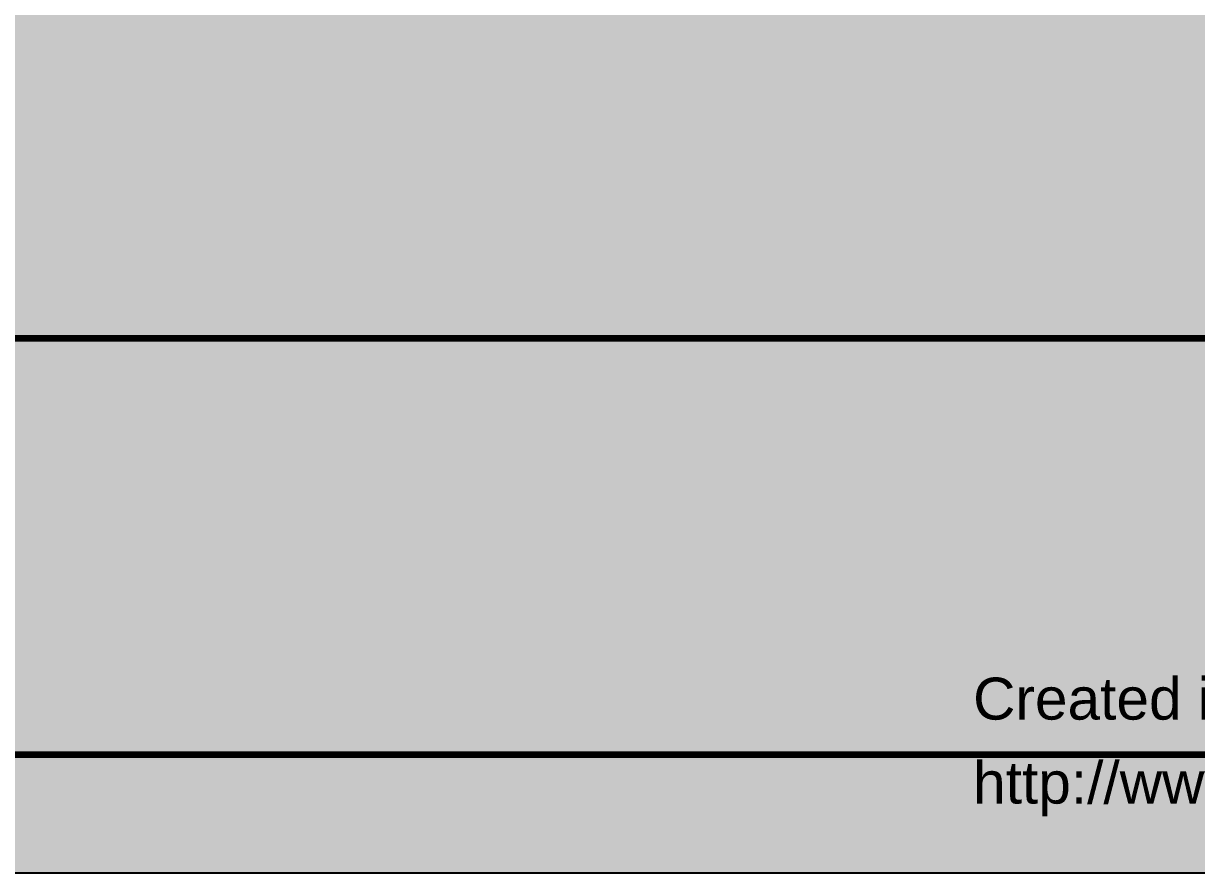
# Model space of a CAD drawing. Header units: millimetres. Extents: x 0 to 209, y 3 to 297.
# Drawn here: x 105.17 to 148.93, y 2.55 to 34.2 of the extents above; entities that cross this region are included whole.
import ezdxf
from ezdxf.xclip import XClip

# ---------------------------------------------------------------- set-up
doc = ezdxf.new("R2010")
doc.units = ezdxf.units.MM
doc.header["$MEASUREMENT"] = 0
doc.layers.get('0').update_dxf_attribs({"linetype": 'CONTINUOUS'})
doc.layers.add('28BD420', color=7, linetype='CONTINUOUS')
doc.styles.add('28BD4C0', font='Arial.ttf')

# ---------------------------------------------------------------- blocks, each defined once
blk = doc.blocks.new('MF286C030')
at = {"color": 0, "linetype": 'Continuous', "lineweight": 100, "true_color": 0x000007}
blk.add_lwpolyline([(19.717, 292.056), (19.717, 6.943), (202.159, 6.943), (202.159, 292.056)], dxfattribs=at)
blk = doc.blocks.new('286C0F0')
at = {"layer": '28BD420', "color": 0, "true_color": 0x000001, "style": '28BD4C0'}
for s, p in [('Created in Free Online PDF to DWG Converter by CADSoftTools', (0, 0)), ('http://www.cadsofttools.com/pdf-to-dwg-online/', (0, -2))]:
    blk.add_text(s, height=1, dxfattribs=at).set_placement(p)

msp = doc.modelspace()

# ---------------------------------------------------------------- hatches: boundary and pattern name
at = {"true_color": 0xffffff}
msp.add_hatch(color=0, dxfattribs=at).paths.add_polyline_path([(-0.131, 297.01), (-0.131, 2.547), (208.442, 2.547), (208.442, 297.01)])
msp.add_hatch(color=0, dxfattribs=at).paths.add_polyline_path([(-0.131, 297.01), (-0.131, 2.547), (208.442, 2.547), (208.442, 297.01)])
at = {"true_color": 0x000007}
h = msp.add_hatch(color=0, dxfattribs=at)
edge = h.paths.add_edge_path()
edge.add_line((102.589, 30.417), (103.015, 30.368))
edge.add_spline(control_points=[(103.015, 30.368), (102.9, 30.056), (102.753, 29.826), (102.556, 29.679), (102.556, 29.679), (102.359, 29.531), (102.13, 29.449), (101.883, 29.449), (101.883, 29.449), (101.621, 29.449), (101.408, 29.531), (101.227, 29.711), (101.227, 29.711), (101.063, 29.892), (100.981, 30.138), (100.981, 30.45), (100.981, 30.45), (100.981, 30.712), (101.03, 30.975), (101.145, 31.237), (101.145, 31.237), (101.244, 31.499), (101.408, 31.696), (101.605, 31.844), (101.605, 31.844), (101.801, 31.975), (102.031, 32.041), (102.294, 32.041), (102.294, 32.041), (102.556, 32.041), (102.769, 31.975), (102.917, 31.828), (102.917, 31.828), (103.081, 31.664), (103.163, 31.467), (103.163, 31.221)], knot_values=[0, 0, 0, 0, 0.027778, 0.027778, 0.027778, 0.027778, 0.055556, 0.055556, 0.055556, 0.055556, 0.083333, 0.083333, 0.083333, 0.083333, 0.111111, 0.111111, 0.111111, 0.111111, 0.138889, 0.138889, 0.138889, 0.138889, 0.166667, 0.166667, 0.166667, 0.166667, 0.194444, 0.194444, 0.194444, 0.194444, 0.222222, 0.222222, 0.222222, 0.222222, 1, 1, 1, 1], degree=3, periodic=0)
edge.add_line((103.163, 31.221), (102.736, 31.188))
edge.add_spline(control_points=[(102.736, 31.188), (102.736, 31.352), (102.687, 31.483), (102.605, 31.565), (102.605, 31.565), (102.507, 31.647), (102.392, 31.696), (102.244, 31.696), (102.244, 31.696), (102.08, 31.696), (101.933, 31.647), (101.801, 31.532), (101.801, 31.532), (101.687, 31.434), (101.588, 31.27), (101.523, 31.04), (101.523, 31.04), (101.441, 30.827), (101.408, 30.614), (101.408, 30.417), (101.408, 30.417), (101.408, 30.204), (101.457, 30.04), (101.555, 29.941), (101.555, 29.941), (101.637, 29.826), (101.752, 29.777), (101.9, 29.777), (101.9, 29.777), (102.031, 29.777), (102.162, 29.826), (102.294, 29.941), (102.294, 29.941), (102.408, 30.04), (102.507, 30.204), (102.589, 30.417)], knot_values=[0, 0, 0, 0, 0.027778, 0.027778, 0.027778, 0.027778, 0.055556, 0.055556, 0.055556, 0.055556, 0.083333, 0.083333, 0.083333, 0.083333, 0.111111, 0.111111, 0.111111, 0.111111, 0.138889, 0.138889, 0.138889, 0.138889, 0.166667, 0.166667, 0.166667, 0.166667, 0.194444, 0.194444, 0.194444, 0.194444, 0.222222, 0.222222, 0.222222, 0.222222, 1, 1, 1, 1], degree=3, periodic=0)
h.paths.add_polyline_path([(105.771, 29.515), (106.296, 31.992), (106.706, 31.992), (106.624, 31.581), (106.624, 31.581), (106.644, 31.604), (106.664, 31.625), (106.684, 31.646), (106.704, 31.666), (106.723, 31.686), (106.742, 31.705), (106.76, 31.723), (106.778, 31.741), (106.797, 31.758), (106.814, 31.774), (106.832, 31.79), (106.85, 31.805), (106.867, 31.82), (106.884, 31.834), (106.901, 31.847), (106.918, 31.86), (106.935, 31.872), (106.952, 31.884), (106.968, 31.895), (106.985, 31.905), (107.001, 31.915), (107.018, 31.925), (107.034, 31.934), (107.051, 31.942), (107.065, 31.95), (107.08, 31.958), (107.095, 31.965), (107.111, 31.972), (107.126, 31.979), (107.142, 31.985), (107.158, 31.991), (107.175, 31.997), (107.191, 32.002), (107.208, 32.007), (107.224, 32.012), (107.241, 32.016), (107.258, 32.02), (107.275, 32.024), (107.292, 32.027), (107.309, 32.03), (107.327, 32.032), (107.344, 32.035), (107.361, 32.037), (107.378, 32.038), (107.394, 32.039), (107.411, 32.04), (107.428, 32.041), (107.444, 32.041), (107.465, 32.041), (107.485, 32.04), (107.504, 32.039), (107.524, 32.038), (107.543, 32.036), (107.561, 32.034), (107.579, 32.032), (107.597, 32.029), (107.615, 32.026), (107.632, 32.023), (107.649, 32.019), (107.666, 32.014), (107.682, 32.009), (107.698, 32.004), (107.713, 31.998), (107.729, 31.992), (107.744, 31.986), (107.758, 31.979), (107.772, 31.971), (107.786, 31.963), (107.8, 31.954), (107.813, 31.945), (107.826, 31.936), (107.838, 31.926), (107.838, 31.926), (107.85, 31.916), (107.862, 31.905), (107.873, 31.894), (107.884, 31.882), (107.895, 31.87), (107.906, 31.858), (107.916, 31.846), (107.926, 31.833), (107.935, 31.82), (107.944, 31.806), (107.953, 31.793), (107.961, 31.778), (107.969, 31.764), (107.977, 31.749), (107.984, 31.734), (107.991, 31.718), (107.998, 31.702), (108.004, 31.686), (108.01, 31.67), (108.016, 31.653), (108.021, 31.635), (108.026, 31.618), (108.031, 31.6), (108.035, 31.581), (108.051, 31.6), (108.068, 31.618), (108.084, 31.636), (108.101, 31.654), (108.117, 31.671), (108.134, 31.688), (108.15, 31.705), (108.167, 31.722), (108.183, 31.738), (108.2, 31.754), (108.217, 31.769), (108.234, 31.784), (108.251, 31.799), (108.268, 31.813), (108.285, 31.827), (108.302, 31.84), (108.32, 31.853), (108.337, 31.865), (108.355, 31.877), (108.372, 31.888), (108.39, 31.898), (108.408, 31.908), (108.427, 31.917), (108.445, 31.926), (108.461, 31.936), (108.478, 31.945), (108.495, 31.954), (108.512, 31.963), (108.529, 31.971), (108.546, 31.979), (108.564, 31.986), (108.582, 31.992), (108.6, 31.998), (108.618, 32.004), (108.636, 32.009), (108.654, 32.014), (108.673, 32.019), (108.691, 32.023), (108.71, 32.026), (108.729, 32.029), (108.749, 32.032), (108.768, 32.034), (108.787, 32.036), (108.807, 32.038), (108.827, 32.039), (108.847, 32.04), (108.867, 32.041), (108.888, 32.041), (108.888, 32.041), (108.912, 32.041), (108.936, 32.04), (108.96, 32.038), (108.983, 32.037), (109.006, 32.034), (109.029, 32.032), (109.051, 32.028), (109.073, 32.024), (109.094, 32.02), (109.114, 32.015), (109.135, 32.01), (109.154, 32.004), (109.174, 31.997), (109.192, 31.991), (109.21, 31.983), (109.228, 31.975), (109.245, 31.967), (109.262, 31.958), (109.277, 31.948), (109.293, 31.938), (109.307, 31.928), (109.321, 31.917), (109.335, 31.905), (109.347, 31.893), (109.347, 31.893), (109.359, 31.881), (109.371, 31.868), (109.382, 31.855), (109.392, 31.841), (109.402, 31.827), (109.412, 31.813), (109.421, 31.798), (109.429, 31.783), (109.437, 31.768), (109.445, 31.752), (109.451, 31.736), (109.458, 31.719), (109.464, 31.702), (109.469, 31.684), (109.474, 31.666), (109.478, 31.648), (109.482, 31.629), (109.486, 31.609), (109.488, 31.59), (109.491, 31.569), (109.492, 31.548), (109.494, 31.527), (109.495, 31.505), (109.495, 31.483), (109.495, 31.483), (109.495, 31.473), (109.494, 31.462), (109.494, 31.451), (109.493, 31.439), (109.493, 31.427), (109.492, 31.415), (109.491, 31.402), (109.489, 31.389), (109.488, 31.375), (109.486, 31.361), (109.484, 31.346), (109.482, 31.331), (109.48, 31.316), (109.478, 31.3), (109.476, 31.283), (109.473, 31.266), (109.47, 31.248), (109.467, 31.229), (109.464, 31.21), (109.461, 31.191), (109.457, 31.17), (109.453, 31.15), (109.45, 31.128), (109.446, 31.106), (109.446, 31.106), (109.118, 29.515), (108.691, 29.515), (109.035, 31.155), (109.035, 31.155), (109.04, 31.171), (109.043, 31.187), (109.047, 31.203), (109.051, 31.218), (109.054, 31.233), (109.057, 31.247), (109.06, 31.261), (109.063, 31.275), (109.065, 31.288), (109.068, 31.301), (109.07, 31.313), (109.072, 31.325), (109.074, 31.337), (109.076, 31.348), (109.078, 31.359), (109.079, 31.369), (109.081, 31.379), (109.082, 31.388), (109.083, 31.397), (109.083, 31.405), (109.084, 31.413), (109.084, 31.421), (109.085, 31.427), (109.085, 31.434), (109.085, 31.434), (109.085, 31.444), (109.084, 31.454), (109.083, 31.464), (109.082, 31.474), (109.081, 31.483), (109.079, 31.492), (109.077, 31.501), (109.074, 31.51), (109.072, 31.519), (109.069, 31.528), (109.066, 31.536), (109.062, 31.545), (109.058, 31.553), (109.054, 31.561), (109.05, 31.568), (109.046, 31.576), (109.041, 31.583), (109.036, 31.591), (109.031, 31.598), (109.026, 31.605), (109.02, 31.611), (109.015, 31.618), (109.009, 31.624), (109.003, 31.631), (108.996, 31.637), (108.99, 31.642), (108.983, 31.648), (108.975, 31.653), (108.968, 31.657), (108.96, 31.662), (108.952, 31.666), (108.944, 31.67), (108.935, 31.673), (108.926, 31.676), (108.917, 31.679), (108.908, 31.682), (108.899, 31.684), (108.89, 31.687), (108.88, 31.689), (108.87, 31.69), (108.86, 31.692), (108.85, 31.693), (108.84, 31.694), (108.83, 31.695), (108.82, 31.696), (108.81, 31.696), (108.8, 31.696), (108.789, 31.696), (108.773, 31.696), (108.757, 31.696), (108.74, 31.695), (108.724, 31.694), (108.707, 31.692), (108.691, 31.69), (108.675, 31.688), (108.658, 31.685), (108.642, 31.682), (108.625, 31.678), (108.609, 31.674), (108.593, 31.67), (108.576, 31.665), (108.56, 31.66), (108.543, 31.654), (108.527, 31.648), (108.511, 31.641), (108.494, 31.634), (108.478, 31.627), (108.461, 31.618), (108.445, 31.61), (108.429, 31.601), (108.412, 31.591), (108.396, 31.581), (108.38, 31.571), (108.364, 31.561), (108.348, 31.55), (108.333, 31.539), (108.318, 31.528), (108.303, 31.517), (108.289, 31.506), (108.275, 31.494), (108.261, 31.482), (108.248, 31.47), (108.234, 31.458), (108.221, 31.446), (108.209, 31.434), (108.196, 31.421), (108.184, 31.408), (108.172, 31.396), (108.16, 31.383), (108.149, 31.369), (108.138, 31.356), (108.127, 31.342), (108.116, 31.329), (108.105, 31.315), (108.094, 31.301), (108.084, 31.286), (108.076, 31.27), (108.068, 31.252), (108.059, 31.235), (108.051, 31.216), (108.043, 31.198), (108.035, 31.178), (108.027, 31.158), (108.019, 31.137), (108.011, 31.116), (108.003, 31.094), (107.995, 31.072), (107.988, 31.048), (107.98, 31.024), (107.973, 31), (107.965, 30.975), (107.958, 30.948), (107.95, 30.922), (107.943, 30.894), (107.936, 30.866), (107.93, 30.837), (107.923, 30.807), (107.916, 30.776), (107.91, 30.744), (107.904, 30.712), (107.904, 30.712), (107.641, 29.515), (107.231, 29.515), (107.576, 31.188), (107.576, 31.188), (107.579, 31.202), (107.583, 31.216), (107.586, 31.229), (107.589, 31.242), (107.592, 31.255), (107.595, 31.268), (107.597, 31.28), (107.599, 31.292), (107.6, 31.303), (107.602, 31.314), (107.603, 31.325), (107.604, 31.335), (107.605, 31.346), (107.606, 31.355), (107.607, 31.365), (107.607, 31.374), (107.608, 31.382), (107.608, 31.391), (107.608, 31.399), (107.608, 31.407), (107.608, 31.414), (107.608, 31.421), (107.608, 31.428), (107.608, 31.434), (107.608, 31.434), (107.608, 31.442), (107.608, 31.45), (107.608, 31.458), (107.607, 31.467), (107.606, 31.475), (107.605, 31.483), (107.604, 31.491), (107.602, 31.499), (107.601, 31.507), (107.599, 31.515), (107.596, 31.523), (107.594, 31.53), (107.591, 31.538), (107.588, 31.545), (107.585, 31.553), (107.582, 31.56), (107.578, 31.567), (107.574, 31.575), (107.569, 31.582), (107.565, 31.588), (107.56, 31.595), (107.554, 31.602), (107.549, 31.608), (107.543, 31.614), (107.537, 31.622), (107.53, 31.63), (107.524, 31.637), (107.517, 31.643), (107.51, 31.649), (107.503, 31.655), (107.496, 31.66), (107.488, 31.665), (107.48, 31.669), (107.473, 31.673), (107.465, 31.677), (107.457, 31.68), (107.448, 31.683), (107.44, 31.685), (107.431, 31.688), (107.422, 31.69), (107.413, 31.691), (107.404, 31.693), (107.395, 31.694), (107.386, 31.695), (107.376, 31.695), (107.366, 31.696), (107.356, 31.696), (107.346, 31.696), (107.33, 31.696), (107.313, 31.696), (107.297, 31.695), (107.282, 31.694), (107.266, 31.692), (107.25, 31.69), (107.234, 31.688), (107.219, 31.685), (107.203, 31.682), (107.188, 31.678), (107.173, 31.674), (107.157, 31.67), (107.142, 31.665), (107.126, 31.66), (107.111, 31.654), (107.096, 31.648), (107.08, 31.641), (107.064, 31.634), (107.049, 31.627), (107.033, 31.618), (107.017, 31.61), (107.001, 31.601), (106.985, 31.591), (106.969, 31.581), (106.952, 31.571), (106.936, 31.561), (106.92, 31.55), (106.904, 31.539), (106.889, 31.528), (106.874, 31.517), (106.858, 31.505), (106.843, 31.493), (106.829, 31.481), (106.814, 31.469), (106.8, 31.457), (106.786, 31.444), (106.772, 31.431), (106.759, 31.418), (106.746, 31.404), (106.733, 31.391), (106.72, 31.377), (106.708, 31.362), (106.696, 31.348), (106.684, 31.333), (106.673, 31.318), (106.662, 31.302), (106.651, 31.286), (106.641, 31.27), (106.63, 31.251), (106.62, 31.232), (106.611, 31.212), (106.601, 31.192), (106.591, 31.171), (106.582, 31.15), (106.573, 31.128), (106.564, 31.106), (106.555, 31.083), (106.547, 31.06), (106.538, 31.036), (106.53, 31.011), (106.522, 30.987), (106.514, 30.961), (106.506, 30.935), (106.498, 30.909), (106.491, 30.882), (106.484, 30.855), (106.477, 30.827), (106.47, 30.798), (106.463, 30.769), (106.456, 30.74), (106.45, 30.71), (106.444, 30.679), (106.444, 30.679), (106.198, 29.515), (105.771, 29.515), (106.198, 29.515)])
h = msp.add_hatch(color=0, dxfattribs=at)
h.paths.add_polyline_path([(106.985, 28.563), (107.707, 31.992), (108.1, 31.992), (108.018, 31.647), (108.018, 31.647), (108.037, 31.665), (108.055, 31.683), (108.073, 31.7), (108.091, 31.717), (108.109, 31.733), (108.126, 31.749), (108.143, 31.764), (108.161, 31.779), (108.178, 31.793), (108.194, 31.807), (108.211, 31.821), (108.228, 31.834), (108.244, 31.846), (108.26, 31.858), (108.276, 31.87), (108.292, 31.882), (108.307, 31.893), (108.323, 31.903), (108.338, 31.913), (108.353, 31.923), (108.368, 31.933), (108.383, 31.942), (108.398, 31.95), (108.412, 31.959), (108.427, 31.965), (108.441, 31.971), (108.455, 31.976), (108.47, 31.982), (108.484, 31.987), (108.499, 31.992), (108.513, 31.997), (108.528, 32.002), (108.542, 32.006), (108.557, 32.011), (108.572, 32.015), (108.586, 32.018), (108.601, 32.022), (108.616, 32.025), (108.631, 32.028), (108.647, 32.03), (108.662, 32.033), (108.677, 32.035), (108.693, 32.037), (108.709, 32.038), (108.725, 32.039), (108.741, 32.04), (108.757, 32.041), (108.773, 32.041), (108.804, 32.04), (108.834, 32.039), (108.863, 32.037), (108.892, 32.034), (108.92, 32.03), (108.948, 32.025), (108.976, 32.02), (109.003, 32.013), (109.029, 32.006), (109.055, 31.998), (109.08, 31.989), (109.105, 31.979), (109.13, 31.969), (109.153, 31.957), (109.177, 31.945), (109.2, 31.931), (109.222, 31.917), (109.244, 31.902), (109.265, 31.887), (109.286, 31.87), (109.306, 31.852), (109.326, 31.834), (109.345, 31.815), (109.364, 31.795), (109.364, 31.795), (109.384, 31.772), (109.403, 31.748), (109.421, 31.724), (109.438, 31.699), (109.454, 31.673), (109.469, 31.647), (109.483, 31.62), (109.496, 31.592), (109.508, 31.563), (109.52, 31.534), (109.53, 31.504), (109.54, 31.473), (109.549, 31.441), (109.557, 31.409), (109.564, 31.376), (109.57, 31.342), (109.576, 31.307), (109.58, 31.271), (109.584, 31.235), (109.588, 31.197), (109.59, 31.159), (109.592, 31.12), (109.593, 31.081), (109.593, 31.04), (109.593, 31.009), (109.593, 30.979), (109.592, 30.948), (109.59, 30.917), (109.589, 30.887), (109.587, 30.856), (109.584, 30.826), (109.582, 30.795), (109.579, 30.765), (109.575, 30.735), (109.571, 30.705), (109.567, 30.675), (109.562, 30.646), (109.556, 30.616), (109.551, 30.587), (109.545, 30.558), (109.538, 30.529), (109.531, 30.5), (109.523, 30.472), (109.515, 30.444), (109.507, 30.416), (109.498, 30.389), (109.488, 30.362), (109.478, 30.335), (109.466, 30.308), (109.454, 30.283), (109.441, 30.257), (109.429, 30.232), (109.417, 30.208), (109.404, 30.184), (109.391, 30.16), (109.379, 30.137), (109.366, 30.115), (109.353, 30.093), (109.34, 30.071), (109.327, 30.05), (109.313, 30.029), (109.3, 30.009), (109.286, 29.989), (109.272, 29.969), (109.258, 29.95), (109.243, 29.931), (109.228, 29.913), (109.213, 29.895), (109.198, 29.877), (109.182, 29.86), (109.167, 29.843), (109.15, 29.826), (109.15, 29.826), (109.136, 29.81), (109.121, 29.794), (109.107, 29.779), (109.092, 29.763), (109.077, 29.749), (109.061, 29.734), (109.046, 29.72), (109.031, 29.707), (109.015, 29.693), (108.999, 29.681), (108.984, 29.668), (108.968, 29.656), (108.952, 29.645), (108.936, 29.633), (108.92, 29.623), (108.904, 29.612), (108.887, 29.603), (108.871, 29.593), (108.855, 29.584), (108.839, 29.576), (108.822, 29.568), (108.806, 29.561), (108.789, 29.554), (108.773, 29.547), (108.773, 29.547), (108.757, 29.539), (108.74, 29.532), (108.724, 29.524), (108.707, 29.517), (108.691, 29.511), (108.675, 29.504), (108.658, 29.498), (108.642, 29.493), (108.625, 29.487), (108.609, 29.483), (108.593, 29.478), (108.576, 29.474), (108.56, 29.47), (108.543, 29.466), (108.527, 29.463), (108.511, 29.46), (108.494, 29.457), (108.478, 29.455), (108.461, 29.453), (108.445, 29.452), (108.429, 29.451), (108.412, 29.45), (108.396, 29.449), (108.379, 29.449), (108.379, 29.449), (108.343, 29.45), (108.307, 29.452), (108.272, 29.456), (108.237, 29.461), (108.203, 29.468), (108.17, 29.477), (108.138, 29.487), (108.106, 29.499), (108.075, 29.512), (108.044, 29.527), (108.015, 29.544), (107.986, 29.562), (107.957, 29.582), (107.93, 29.603), (107.903, 29.626), (107.876, 29.651), (107.851, 29.677), (107.826, 29.705), (107.801, 29.735), (107.778, 29.766), (107.755, 29.799), (107.733, 29.834), (107.711, 29.87), (107.69, 29.908), (107.69, 29.908), (107.412, 28.563), (106.985, 28.563), (107.412, 28.563)])
edge = h.paths.add_edge_path()
edge.add_spline(control_points=[(107.822, 30.515), (107.822, 30.335), (107.838, 30.204), (107.871, 30.138), (107.871, 30.138), (107.904, 30.04), (107.969, 29.958), (108.051, 29.892), (108.051, 29.892), (108.15, 29.826), (108.248, 29.793), (108.363, 29.793), (108.363, 29.793), (108.609, 29.793), (108.806, 29.941), (108.953, 30.204), (108.953, 30.204), (109.101, 30.482), (109.183, 30.761), (109.183, 31.04), (109.183, 31.04), (109.183, 31.253), (109.134, 31.417), (109.035, 31.532), (109.035, 31.532), (108.921, 31.647), (108.806, 31.696), (108.658, 31.696), (108.658, 31.696), (108.543, 31.696), (108.445, 31.68), (108.347, 31.614), (108.347, 31.614), (108.265, 31.565), (108.182, 31.483), (108.1, 31.368), (108.1, 31.368), (108.018, 31.253), (107.953, 31.106), (107.904, 30.942), (107.904, 30.942), (107.854, 30.778), (107.822, 30.646), (107.822, 30.515)], knot_values=[0, 0, 0, 0, 0.022727, 0.022727, 0.022727, 0.022727, 0.045455, 0.045455, 0.045455, 0.045455, 0.068182, 0.068182, 0.068182, 0.068182, 0.090909, 0.090909, 0.090909, 0.090909, 0.113636, 0.113636, 0.113636, 0.113636, 0.136364, 0.136364, 0.136364, 0.136364, 0.159091, 0.159091, 0.159091, 0.159091, 0.181818, 0.181818, 0.181818, 0.181818, 0.204545, 0.204545, 0.204545, 0.204545, 0.227273, 0.227273, 0.227273, 0.227273, 1, 1, 1, 1], degree=3, periodic=0)
h = msp.add_hatch(color=0, dxfattribs=at)
edge = h.paths.add_edge_path()
edge.add_line((109.544, 28.547), (109.56, 28.941))
edge.add_spline(control_points=[(109.56, 28.941), (109.659, 28.924), (109.741, 28.908), (109.823, 28.908), (109.823, 28.908), (109.905, 28.908), (109.97, 28.924), (110.036, 28.973), (110.036, 28.973), (110.102, 29.023), (110.167, 29.121), (110.249, 29.252)], knot_values=[0, 0, 0, 0, 0.083333, 0.083333, 0.083333, 0.083333, 0.166667, 0.166667, 0.166667, 0.166667, 1, 1, 1, 1], degree=3, periodic=0)
edge.add_line((110.249, 29.252), (110.397, 29.498))
edge.add_line((110.397, 29.498), (109.97, 31.992))
edge.add_line((109.97, 31.992), (110.397, 31.992))
edge.add_line((110.397, 31.992), (110.577, 30.729))
edge.add_spline(control_points=[(110.577, 30.729), (110.61, 30.482), (110.643, 30.236), (110.676, 29.99)], knot_values=[0, 0, 0, 0, 1, 1, 1, 1], degree=3, periodic=0)
edge.add_line((110.676, 29.99), (111.791, 31.992))
edge.add_line((111.791, 31.992), (112.234, 31.992))
edge.add_line((112.234, 31.992), (110.643, 29.17))
edge.add_spline(control_points=[(110.643, 29.17), (110.495, 28.908), (110.364, 28.727), (110.233, 28.629), (110.233, 28.629), (110.118, 28.547), (109.987, 28.498), (109.823, 28.498), (109.823, 28.498), (109.724, 28.498), (109.642, 28.514), (109.544, 28.547)], knot_values=[0, 0, 0, 0, 0.083333, 0.083333, 0.083333, 0.083333, 0.166667, 0.166667, 0.166667, 0.166667, 1, 1, 1, 1], degree=3, periodic=0)
h.paths.add_polyline_path([(115.138, 31.992), (115.548, 31.992), (115.318, 30.925), (115.384, 30.925), (115.384, 30.925), (115.398, 30.926), (115.412, 30.926), (115.426, 30.927), (115.44, 30.928), (115.453, 30.93), (115.467, 30.932), (115.48, 30.934), (115.493, 30.936), (115.506, 30.939), (115.519, 30.942), (115.531, 30.946), (115.544, 30.95), (115.556, 30.954), (115.568, 30.959), (115.58, 30.964), (115.592, 30.969), (115.603, 30.975), (115.614, 30.981), (115.626, 30.987), (115.637, 30.994), (115.647, 31.001), (115.658, 31.008), (115.669, 31.016), (115.679, 31.024), (115.679, 31.024), (115.687, 31.03), (115.696, 31.038), (115.705, 31.047), (115.715, 31.056), (115.724, 31.067), (115.735, 31.079), (115.745, 31.091), (115.756, 31.105), (115.768, 31.119), (115.779, 31.134), (115.791, 31.15), (115.804, 31.167), (115.817, 31.185), (115.831, 31.204), (115.844, 31.223), (115.859, 31.244), (115.874, 31.265), (115.889, 31.287), (115.905, 31.309), (115.921, 31.333), (115.938, 31.357), (115.955, 31.382), (115.972, 31.408), (115.991, 31.434), (116.007, 31.462), (116.023, 31.49), (116.039, 31.516), (116.055, 31.542), (116.071, 31.567), (116.086, 31.591), (116.101, 31.614), (116.116, 31.637), (116.131, 31.658), (116.146, 31.679), (116.161, 31.7), (116.175, 31.719), (116.189, 31.737), (116.204, 31.755), (116.217, 31.772), (116.231, 31.789), (116.245, 31.804), (116.258, 31.819), (116.271, 31.833), (116.285, 31.847), (116.297, 31.859), (116.31, 31.871), (116.323, 31.883), (116.335, 31.893), (116.335, 31.893), (116.348, 31.901), (116.36, 31.909), (116.374, 31.916), (116.387, 31.923), (116.401, 31.93), (116.415, 31.936), (116.43, 31.942), (116.444, 31.948), (116.46, 31.953), (116.475, 31.958), (116.491, 31.963), (116.507, 31.967), (116.524, 31.971), (116.541, 31.975), (116.558, 31.978), (116.576, 31.981), (116.594, 31.983), (116.612, 31.985), (116.631, 31.987), (116.65, 31.989), (116.669, 31.99), (116.689, 31.991), (116.708, 31.991), (116.729, 31.992), (116.729, 31.992), (116.926, 31.992), (116.86, 31.647), (116.745, 31.647), (116.745, 31.647), (116.733, 31.647), (116.721, 31.647), (116.71, 31.646), (116.699, 31.646), (116.688, 31.645), (116.677, 31.644), (116.667, 31.643), (116.657, 31.642), (116.647, 31.641), (116.638, 31.64), (116.629, 31.638), (116.62, 31.637), (116.612, 31.635), (116.603, 31.634), (116.595, 31.632), (116.587, 31.63), (116.58, 31.628), (116.572, 31.626), (116.565, 31.624), (116.558, 31.622), (116.551, 31.62), (116.545, 31.618), (116.538, 31.616), (116.532, 31.614), (116.532, 31.614), (116.528, 31.61), (116.523, 31.605), (116.518, 31.6), (116.513, 31.594), (116.508, 31.587), (116.502, 31.58), (116.496, 31.573), (116.489, 31.565), (116.483, 31.557), (116.476, 31.548), (116.469, 31.538), (116.462, 31.528), (116.455, 31.518), (116.448, 31.507), (116.44, 31.495), (116.432, 31.483), (116.425, 31.471), (116.417, 31.457), (116.409, 31.444), (116.401, 31.43), (116.392, 31.415), (116.384, 31.4), (116.376, 31.384), (116.368, 31.368), (116.354, 31.346), (116.34, 31.324), (116.326, 31.303), (116.312, 31.282), (116.298, 31.262), (116.285, 31.242), (116.272, 31.223), (116.259, 31.204), (116.247, 31.186), (116.234, 31.168), (116.222, 31.151), (116.21, 31.135), (116.198, 31.118), (116.187, 31.103), (116.176, 31.088), (116.165, 31.073), (116.154, 31.059), (116.144, 31.045), (116.134, 31.032), (116.125, 31.02), (116.115, 31.008), (116.106, 30.996), (116.097, 30.985), (116.089, 30.975), (116.079, 30.964), (116.068, 30.954), (116.058, 30.945), (116.047, 30.935), (116.036, 30.925), (116.024, 30.916), (116.013, 30.907), (116.001, 30.898), (115.989, 30.889), (115.977, 30.881), (115.964, 30.872), (115.952, 30.864), (115.939, 30.856), (115.926, 30.848), (115.912, 30.84), (115.898, 30.832), (115.884, 30.825), (115.87, 30.818), (115.855, 30.811), (115.84, 30.804), (115.825, 30.797), (115.81, 30.79), (115.794, 30.784), (115.777, 30.778), (115.79, 30.773), (115.802, 30.769), (115.814, 30.764), (115.825, 30.759), (115.837, 30.753), (115.848, 30.747), (115.859, 30.741), (115.87, 30.735), (115.881, 30.729), (115.892, 30.722), (115.902, 30.715), (115.913, 30.708), (115.923, 30.701), (115.933, 30.693), (115.943, 30.686), (115.952, 30.678), (115.962, 30.67), (115.971, 30.662), (115.98, 30.654), (115.989, 30.646), (115.998, 30.638), (116.007, 30.63), (116.015, 30.622), (116.023, 30.614), (116.032, 30.603), (116.04, 30.592), (116.048, 30.581), (116.056, 30.57), (116.064, 30.558), (116.072, 30.546), (116.08, 30.534), (116.088, 30.521), (116.096, 30.508), (116.104, 30.494), (116.112, 30.48), (116.12, 30.466), (116.127, 30.452), (116.135, 30.437), (116.142, 30.421), (116.15, 30.406), (116.157, 30.39), (116.164, 30.374), (116.171, 30.357), (116.178, 30.34), (116.185, 30.323), (116.191, 30.305), (116.198, 30.287), (116.204, 30.269), (116.204, 30.269), (116.499, 29.515), (116.056, 29.515), (115.827, 30.122), (115.827, 30.122), (115.816, 30.15), (115.806, 30.178), (115.796, 30.205), (115.786, 30.231), (115.775, 30.256), (115.765, 30.281), (115.755, 30.305), (115.745, 30.328), (115.734, 30.351), (115.724, 30.372), (115.714, 30.393), (115.704, 30.413), (115.693, 30.432), (115.683, 30.45), (115.673, 30.467), (115.663, 30.484), (115.652, 30.499), (115.642, 30.514), (115.632, 30.527), (115.622, 30.54), (115.611, 30.552), (115.601, 30.562), (115.591, 30.572), (115.581, 30.581), (115.581, 30.581), (115.572, 30.589), (115.563, 30.596), (115.554, 30.603), (115.544, 30.61), (115.533, 30.616), (115.522, 30.621), (115.511, 30.627), (115.499, 30.631), (115.487, 30.636), (115.474, 30.64), (115.461, 30.643), (115.447, 30.646), (115.433, 30.649), (115.419, 30.652), (115.404, 30.654), (115.389, 30.656), (115.373, 30.658), (115.357, 30.659), (115.34, 30.66), (115.324, 30.661), (115.306, 30.662), (115.289, 30.663), (115.271, 30.663), (115.252, 30.663), (115.006, 29.515), (114.596, 29.515), (115.138, 31.992), (114.596, 29.515)])
msp.add_hatch(color=0, dxfattribs=at).paths.add_polyline_path([(114.4, 29.515), (114.924, 31.992), (115.351, 31.992), (115.252, 31.581), (115.252, 31.581), (115.273, 31.604), (115.293, 31.625), (115.313, 31.646), (115.333, 31.666), (115.353, 31.686), (115.372, 31.705), (115.391, 31.723), (115.41, 31.741), (115.429, 31.758), (115.448, 31.774), (115.466, 31.79), (115.484, 31.805), (115.502, 31.82), (115.52, 31.834), (115.537, 31.847), (115.554, 31.86), (115.571, 31.872), (115.587, 31.884), (115.603, 31.895), (115.619, 31.905), (115.634, 31.915), (115.65, 31.925), (115.664, 31.934), (115.679, 31.942), (115.695, 31.95), (115.712, 31.958), (115.728, 31.965), (115.745, 31.972), (115.761, 31.979), (115.778, 31.985), (115.794, 31.991), (115.811, 31.997), (115.827, 32.002), (115.844, 32.007), (115.861, 32.012), (115.878, 32.016), (115.895, 32.02), (115.912, 32.024), (115.929, 32.027), (115.946, 32.03), (115.964, 32.032), (115.981, 32.035), (115.999, 32.037), (116.017, 32.038), (116.034, 32.039), (116.053, 32.04), (116.071, 32.041), (116.089, 32.041), (116.107, 32.041), (116.126, 32.04), (116.144, 32.039), (116.161, 32.038), (116.179, 32.036), (116.196, 32.034), (116.214, 32.032), (116.231, 32.029), (116.247, 32.026), (116.264, 32.023), (116.28, 32.019), (116.296, 32.014), (116.312, 32.009), (116.327, 32.004), (116.343, 31.998), (116.358, 31.992), (116.372, 31.986), (116.387, 31.979), (116.401, 31.971), (116.415, 31.963), (116.428, 31.954), (116.441, 31.945), (116.454, 31.936), (116.466, 31.926), (116.466, 31.926), (116.48, 31.916), (116.494, 31.905), (116.507, 31.894), (116.52, 31.882), (116.532, 31.87), (116.544, 31.858), (116.555, 31.846), (116.565, 31.833), (116.576, 31.82), (116.585, 31.806), (116.595, 31.793), (116.604, 31.778), (116.612, 31.764), (116.62, 31.749), (116.628, 31.734), (116.635, 31.718), (116.642, 31.702), (116.649, 31.686), (116.655, 31.67), (116.66, 31.653), (116.666, 31.635), (116.671, 31.618), (116.675, 31.6), (116.68, 31.581), (116.694, 31.6), (116.709, 31.618), (116.724, 31.636), (116.74, 31.654), (116.755, 31.671), (116.771, 31.688), (116.787, 31.705), (116.804, 31.722), (116.82, 31.738), (116.837, 31.754), (116.853, 31.769), (116.87, 31.784), (116.887, 31.799), (116.904, 31.813), (116.921, 31.827), (116.938, 31.84), (116.956, 31.853), (116.973, 31.865), (116.99, 31.877), (117.007, 31.888), (117.023, 31.898), (117.04, 31.908), (117.057, 31.917), (117.073, 31.926), (117.092, 31.936), (117.11, 31.945), (117.129, 31.954), (117.147, 31.963), (117.166, 31.971), (117.184, 31.979), (117.202, 31.986), (117.221, 31.992), (117.239, 31.998), (117.258, 32.004), (117.276, 32.009), (117.295, 32.014), (117.313, 32.019), (117.332, 32.023), (117.35, 32.026), (117.369, 32.029), (117.387, 32.032), (117.405, 32.034), (117.424, 32.036), (117.442, 32.038), (117.461, 32.039), (117.479, 32.04), (117.498, 32.041), (117.516, 32.041), (117.516, 32.041), (117.543, 32.041), (117.568, 32.04), (117.593, 32.038), (117.617, 32.037), (117.641, 32.034), (117.664, 32.032), (117.686, 32.028), (117.708, 32.024), (117.729, 32.02), (117.75, 32.015), (117.77, 32.01), (117.789, 32.004), (117.808, 31.997), (117.826, 31.991), (117.843, 31.983), (117.86, 31.975), (117.876, 31.967), (117.892, 31.958), (117.907, 31.948), (117.922, 31.938), (117.936, 31.928), (117.95, 31.917), (117.963, 31.905), (117.976, 31.893), (117.976, 31.893), (117.99, 31.881), (118.003, 31.868), (118.016, 31.855), (118.028, 31.841), (118.039, 31.827), (118.05, 31.813), (118.06, 31.798), (118.069, 31.783), (118.078, 31.768), (118.086, 31.752), (118.094, 31.736), (118.101, 31.719), (118.107, 31.702), (118.113, 31.684), (118.118, 31.666), (118.123, 31.648), (118.127, 31.629), (118.13, 31.609), (118.133, 31.59), (118.135, 31.569), (118.137, 31.548), (118.139, 31.527), (118.139, 31.505), (118.14, 31.483), (118.14, 31.483), (118.139, 31.473), (118.139, 31.462), (118.139, 31.451), (118.138, 31.439), (118.137, 31.427), (118.136, 31.415), (118.135, 31.402), (118.134, 31.389), (118.133, 31.375), (118.131, 31.361), (118.129, 31.346), (118.127, 31.331), (118.125, 31.316), (118.123, 31.3), (118.12, 31.283), (118.118, 31.266), (118.115, 31.248), (118.112, 31.229), (118.109, 31.21), (118.105, 31.191), (118.102, 31.17), (118.098, 31.15), (118.094, 31.128), (118.09, 31.106), (118.09, 31.106), (117.746, 29.515), (117.319, 29.515), (117.664, 31.155), (117.664, 31.155), (117.668, 31.171), (117.672, 31.187), (117.675, 31.203), (117.679, 31.218), (117.682, 31.233), (117.685, 31.247), (117.688, 31.261), (117.691, 31.275), (117.694, 31.288), (117.696, 31.301), (117.699, 31.313), (117.701, 31.325), (117.703, 31.337), (117.705, 31.348), (117.706, 31.359), (117.708, 31.369), (117.709, 31.379), (117.71, 31.388), (117.711, 31.397), (117.712, 31.405), (117.712, 31.413), (117.713, 31.421), (117.713, 31.427), (117.713, 31.434), (117.713, 31.434), (117.713, 31.444), (117.712, 31.454), (117.712, 31.464), (117.71, 31.474), (117.709, 31.483), (117.707, 31.492), (117.705, 31.501), (117.703, 31.51), (117.7, 31.519), (117.697, 31.528), (117.694, 31.536), (117.69, 31.545), (117.687, 31.553), (117.683, 31.561), (117.679, 31.568), (117.674, 31.576), (117.67, 31.583), (117.665, 31.591), (117.66, 31.598), (117.654, 31.605), (117.649, 31.611), (117.643, 31.618), (117.637, 31.624), (117.631, 31.631), (117.625, 31.637), (117.618, 31.642), (117.612, 31.648), (117.605, 31.653), (117.598, 31.657), (117.591, 31.662), (117.583, 31.666), (117.576, 31.67), (117.568, 31.673), (117.56, 31.676), (117.551, 31.679), (117.543, 31.682), (117.534, 31.684), (117.525, 31.687), (117.516, 31.689), (117.506, 31.69), (117.496, 31.692), (117.486, 31.693), (117.475, 31.694), (117.464, 31.695), (117.453, 31.696), (117.442, 31.696), (117.43, 31.696), (117.418, 31.696), (117.401, 31.696), (117.385, 31.696), (117.369, 31.695), (117.352, 31.694), (117.336, 31.692), (117.319, 31.69), (117.303, 31.688), (117.287, 31.685), (117.27, 31.682), (117.254, 31.678), (117.237, 31.674), (117.221, 31.67), (117.205, 31.665), (117.188, 31.66), (117.172, 31.654), (117.155, 31.648), (117.139, 31.641), (117.123, 31.634), (117.106, 31.627), (117.09, 31.618), (117.073, 31.61), (117.057, 31.601), (117.041, 31.591), (117.024, 31.581), (117.008, 31.571), (116.992, 31.561), (116.976, 31.55), (116.961, 31.539), (116.946, 31.528), (116.932, 31.517), (116.918, 31.506), (116.904, 31.494), (116.89, 31.482), (116.877, 31.47), (116.864, 31.458), (116.852, 31.446), (116.84, 31.434), (116.828, 31.421), (116.816, 31.408), (116.805, 31.396), (116.795, 31.383), (116.784, 31.369), (116.774, 31.356), (116.764, 31.342), (116.755, 31.329), (116.746, 31.315), (116.737, 31.301), (116.729, 31.286), (116.719, 31.27), (116.709, 31.252), (116.7, 31.235), (116.69, 31.216), (116.681, 31.198), (116.673, 31.178), (116.664, 31.158), (116.656, 31.137), (116.648, 31.116), (116.64, 31.094), (116.632, 31.072), (116.624, 31.048), (116.617, 31.024), (116.609, 31), (116.601, 30.975), (116.594, 30.948), (116.586, 30.922), (116.579, 30.894), (116.571, 30.866), (116.564, 30.837), (116.556, 30.807), (116.548, 30.776), (116.54, 30.744), (116.532, 30.712), (116.532, 30.712), (116.286, 29.515), (115.859, 29.515), (116.204, 31.188), (116.204, 31.188), (116.208, 31.202), (116.212, 31.216), (116.215, 31.229), (116.219, 31.242), (116.222, 31.255), (116.225, 31.268), (116.228, 31.28), (116.231, 31.292), (116.234, 31.303), (116.236, 31.314), (116.239, 31.325), (116.241, 31.335), (116.243, 31.346), (116.245, 31.355), (116.246, 31.365), (116.248, 31.374), (116.249, 31.382), (116.25, 31.391), (116.251, 31.399), (116.252, 31.407), (116.252, 31.414), (116.253, 31.421), (116.253, 31.428), (116.253, 31.434), (116.253, 31.434), (116.253, 31.442), (116.252, 31.45), (116.252, 31.458), (116.25, 31.467), (116.249, 31.475), (116.247, 31.483), (116.245, 31.491), (116.243, 31.499), (116.24, 31.507), (116.237, 31.515), (116.234, 31.523), (116.231, 31.53), (116.227, 31.538), (116.223, 31.545), (116.219, 31.553), (116.214, 31.56), (116.21, 31.567), (116.205, 31.575), (116.2, 31.582), (116.194, 31.588), (116.189, 31.595), (116.183, 31.602), (116.177, 31.608), (116.171, 31.614), (116.165, 31.622), (116.158, 31.63), (116.152, 31.637), (116.145, 31.643), (116.138, 31.649), (116.131, 31.655), (116.124, 31.66), (116.116, 31.665), (116.109, 31.669), (116.101, 31.673), (116.093, 31.677), (116.085, 31.68), (116.077, 31.683), (116.068, 31.685), (116.06, 31.688), (116.051, 31.69), (116.042, 31.691), (116.033, 31.693), (116.023, 31.694), (116.014, 31.695), (116.004, 31.695), (115.994, 31.696), (115.984, 31.696), (115.974, 31.696), (115.96, 31.696), (115.945, 31.696), (115.93, 31.695), (115.916, 31.694), (115.901, 31.692), (115.885, 31.69), (115.87, 31.688), (115.855, 31.685), (115.839, 31.682), (115.823, 31.678), (115.808, 31.674), (115.792, 31.67), (115.776, 31.665), (115.76, 31.66), (115.744, 31.654), (115.728, 31.648), (115.711, 31.641), (115.695, 31.634), (115.679, 31.627), (115.663, 31.618), (115.646, 31.61), (115.63, 31.601), (115.613, 31.591), (115.597, 31.581), (115.581, 31.571), (115.565, 31.561), (115.549, 31.55), (115.533, 31.539), (115.517, 31.528), (115.502, 31.517), (115.487, 31.505), (115.472, 31.493), (115.457, 31.481), (115.443, 31.469), (115.428, 31.457), (115.414, 31.444), (115.401, 31.431), (115.387, 31.418), (115.374, 31.404), (115.361, 31.391), (115.349, 31.377), (115.336, 31.362), (115.324, 31.348), (115.313, 31.333), (115.301, 31.318), (115.29, 31.302), (115.279, 31.286), (115.269, 31.27), (115.259, 31.251), (115.249, 31.232), (115.239, 31.212), (115.229, 31.192), (115.22, 31.171), (115.21, 31.15), (115.201, 31.128), (115.192, 31.106), (115.184, 31.083), (115.175, 31.06), (115.166, 31.036), (115.158, 31.011), (115.15, 30.987), (115.142, 30.961), (115.134, 30.935), (115.127, 30.909), (115.119, 30.882), (115.112, 30.855), (115.105, 30.827), (115.098, 30.798), (115.091, 30.769), (115.085, 30.74), (115.078, 30.71), (115.072, 30.679), (115.072, 30.679), (114.826, 29.515), (114.4, 29.515), (114.826, 29.515)])
h = msp.add_hatch(color=0, dxfattribs=at)
edge = h.paths.add_edge_path()
edge.add_line((118.123, 28.547), (118.156, 28.941))
edge.add_spline(control_points=[(118.156, 28.941), (118.238, 28.924), (118.32, 28.908), (118.402, 28.908), (118.402, 28.908), (118.5, 28.908), (118.566, 28.924), (118.615, 28.973), (118.615, 28.973), (118.681, 29.023), (118.763, 29.121), (118.845, 29.252)], knot_values=[0, 0, 0, 0, 0.083333, 0.083333, 0.083333, 0.083333, 0.166667, 0.166667, 0.166667, 0.166667, 1, 1, 1, 1], degree=3, periodic=0)
edge.add_line((118.845, 29.252), (118.976, 29.498))
edge.add_line((118.976, 29.498), (118.566, 31.992))
edge.add_line((118.566, 31.992), (118.976, 31.992))
edge.add_line((118.976, 31.992), (119.173, 30.729))
edge.add_spline(control_points=[(119.173, 30.729), (119.206, 30.482), (119.239, 30.236), (119.255, 29.99)], knot_values=[0, 0, 0, 0, 1, 1, 1, 1], degree=3, periodic=0)
edge.add_line((119.255, 29.99), (120.37, 31.992))
edge.add_line((120.37, 31.992), (120.813, 31.992))
edge.add_line((120.813, 31.992), (119.239, 29.17))
edge.add_spline(control_points=[(119.239, 29.17), (119.075, 28.908), (118.943, 28.727), (118.829, 28.629), (118.829, 28.629), (118.714, 28.547), (118.566, 28.498), (118.418, 28.498), (118.418, 28.498), (118.32, 28.498), (118.222, 28.514), (118.123, 28.547)], knot_values=[0, 0, 0, 0, 0.083333, 0.083333, 0.083333, 0.083333, 0.166667, 0.166667, 0.166667, 0.166667, 1, 1, 1, 1], degree=3, periodic=0)
h.paths.add_polyline_path([(122.979, 28.563), (123.7, 31.992), (124.094, 31.992), (124.012, 31.647), (124.012, 31.647), (124.03, 31.665), (124.049, 31.683), (124.067, 31.7), (124.085, 31.717), (124.102, 31.733), (124.12, 31.749), (124.137, 31.764), (124.154, 31.779), (124.171, 31.793), (124.188, 31.807), (124.205, 31.821), (124.221, 31.834), (124.238, 31.846), (124.254, 31.858), (124.27, 31.87), (124.285, 31.882), (124.301, 31.893), (124.317, 31.903), (124.332, 31.913), (124.347, 31.923), (124.362, 31.933), (124.377, 31.942), (124.391, 31.95), (124.406, 31.959), (124.42, 31.965), (124.434, 31.971), (124.449, 31.976), (124.463, 31.982), (124.478, 31.987), (124.492, 31.992), (124.507, 31.997), (124.521, 32.002), (124.536, 32.006), (124.55, 32.011), (124.565, 32.015), (124.58, 32.018), (124.595, 32.022), (124.61, 32.025), (124.625, 32.028), (124.64, 32.03), (124.656, 32.033), (124.671, 32.035), (124.687, 32.037), (124.702, 32.038), (124.718, 32.039), (124.734, 32.04), (124.75, 32.041), (124.767, 32.041), (124.797, 32.04), (124.827, 32.039), (124.857, 32.037), (124.886, 32.034), (124.914, 32.03), (124.942, 32.025), (124.969, 32.02), (124.996, 32.013), (125.023, 32.006), (125.049, 31.998), (125.074, 31.989), (125.099, 31.979), (125.123, 31.969), (125.147, 31.957), (125.17, 31.945), (125.193, 31.931), (125.215, 31.917), (125.237, 31.902), (125.259, 31.887), (125.279, 31.87), (125.3, 31.852), (125.319, 31.834), (125.338, 31.815), (125.357, 31.795), (125.357, 31.795), (125.377, 31.772), (125.396, 31.748), (125.414, 31.724), (125.431, 31.699), (125.447, 31.673), (125.462, 31.647), (125.476, 31.62), (125.49, 31.592), (125.502, 31.563), (125.513, 31.534), (125.524, 31.504), (125.534, 31.473), (125.542, 31.441), (125.55, 31.409), (125.557, 31.376), (125.564, 31.342), (125.569, 31.307), (125.574, 31.271), (125.578, 31.235), (125.581, 31.197), (125.584, 31.159), (125.585, 31.12), (125.586, 31.081), (125.587, 31.04), (125.587, 31.009), (125.586, 30.979), (125.585, 30.948), (125.584, 30.917), (125.582, 30.887), (125.58, 30.856), (125.578, 30.826), (125.575, 30.795), (125.571, 30.765), (125.567, 30.735), (125.563, 30.705), (125.558, 30.675), (125.553, 30.646), (125.547, 30.616), (125.54, 30.587), (125.533, 30.558), (125.526, 30.529), (125.518, 30.5), (125.509, 30.472), (125.5, 30.444), (125.49, 30.416), (125.479, 30.389), (125.468, 30.362), (125.456, 30.335), (125.445, 30.308), (125.435, 30.283), (125.424, 30.257), (125.413, 30.232), (125.402, 30.208), (125.391, 30.184), (125.379, 30.16), (125.368, 30.137), (125.356, 30.115), (125.343, 30.093), (125.331, 30.071), (125.318, 30.05), (125.305, 30.029), (125.292, 30.009), (125.279, 29.989), (125.265, 29.969), (125.251, 29.95), (125.236, 29.931), (125.222, 29.913), (125.207, 29.895), (125.192, 29.877), (125.176, 29.86), (125.16, 29.843), (125.144, 29.826), (125.144, 29.826), (125.129, 29.81), (125.115, 29.794), (125.1, 29.779), (125.085, 29.763), (125.07, 29.749), (125.055, 29.734), (125.04, 29.72), (125.024, 29.707), (125.009, 29.693), (124.993, 29.681), (124.977, 29.668), (124.961, 29.656), (124.946, 29.645), (124.93, 29.633), (124.913, 29.623), (124.897, 29.612), (124.881, 29.603), (124.865, 29.593), (124.849, 29.584), (124.832, 29.576), (124.816, 29.568), (124.799, 29.561), (124.783, 29.554), (124.767, 29.547), (124.767, 29.547), (124.75, 29.539), (124.734, 29.532), (124.717, 29.524), (124.701, 29.517), (124.685, 29.511), (124.668, 29.504), (124.652, 29.498), (124.635, 29.493), (124.619, 29.487), (124.603, 29.483), (124.586, 29.478), (124.57, 29.474), (124.553, 29.47), (124.537, 29.466), (124.521, 29.463), (124.504, 29.46), (124.488, 29.457), (124.471, 29.455), (124.455, 29.453), (124.439, 29.452), (124.422, 29.451), (124.406, 29.45), (124.389, 29.449), (124.373, 29.449), (124.373, 29.449), (124.336, 29.45), (124.301, 29.452), (124.265, 29.456), (124.231, 29.461), (124.197, 29.468), (124.164, 29.477), (124.131, 29.487), (124.1, 29.499), (124.068, 29.512), (124.038, 29.527), (124.008, 29.544), (123.979, 29.562), (123.951, 29.582), (123.923, 29.603), (123.896, 29.626), (123.87, 29.651), (123.844, 29.677), (123.819, 29.705), (123.795, 29.735), (123.771, 29.766), (123.749, 29.799), (123.726, 29.834), (123.705, 29.87), (123.684, 29.908), (123.684, 29.908), (123.405, 28.563), (122.979, 28.563), (123.405, 28.563)])
edge = h.paths.add_edge_path()
edge.add_spline(control_points=[(123.815, 30.515), (123.815, 30.335), (123.832, 30.204), (123.864, 30.138), (123.864, 30.138), (123.897, 30.04), (123.963, 29.958), (124.045, 29.892), (124.045, 29.892), (124.143, 29.826), (124.242, 29.793), (124.357, 29.793), (124.357, 29.793), (124.603, 29.793), (124.799, 29.941), (124.947, 30.204), (124.947, 30.204), (125.095, 30.482), (125.177, 30.761), (125.177, 31.04), (125.177, 31.04), (125.177, 31.253), (125.128, 31.417), (125.013, 31.532), (125.013, 31.532), (124.914, 31.647), (124.799, 31.696), (124.652, 31.696), (124.652, 31.696), (124.537, 31.696), (124.439, 31.68), (124.34, 31.614), (124.34, 31.614), (124.258, 31.565), (124.176, 31.483), (124.094, 31.368), (124.094, 31.368), (124.012, 31.253), (123.946, 31.106), (123.897, 30.942), (123.897, 30.942), (123.848, 30.778), (123.815, 30.646), (123.815, 30.515)], knot_values=[0, 0, 0, 0, 0.022727, 0.022727, 0.022727, 0.022727, 0.045455, 0.045455, 0.045455, 0.045455, 0.068182, 0.068182, 0.068182, 0.068182, 0.090909, 0.090909, 0.090909, 0.090909, 0.113636, 0.113636, 0.113636, 0.113636, 0.136364, 0.136364, 0.136364, 0.136364, 0.159091, 0.159091, 0.159091, 0.159091, 0.181818, 0.181818, 0.181818, 0.181818, 0.204545, 0.204545, 0.204545, 0.204545, 0.227273, 0.227273, 0.227273, 0.227273, 1, 1, 1, 1], degree=3, periodic=0)
h.paths.add_polyline_path([(129.163, 31.992), (129.573, 31.992), (129.36, 30.958), (130.508, 30.958), (130.721, 31.992), (131.131, 31.992), (130.623, 29.515), (130.196, 29.515), (130.426, 30.614), (129.278, 30.614), (129.048, 29.515), (128.622, 29.515), (129.163, 31.992), (128.622, 29.515)])
edge = h.paths.add_edge_path()
edge.add_spline(control_points=[(135.708, 29.81), (135.56, 29.695), (135.413, 29.597), (135.281, 29.531), (135.281, 29.531), (135.15, 29.482), (135.003, 29.449), (134.839, 29.449), (134.839, 29.449), (134.609, 29.449), (134.428, 29.515), (134.297, 29.646), (134.297, 29.646), (134.15, 29.793), (134.084, 29.958), (134.084, 30.171), (134.084, 30.171), (134.084, 30.302), (134.117, 30.433), (134.182, 30.532), (134.182, 30.532), (134.232, 30.646), (134.33, 30.729), (134.428, 30.794), (134.428, 30.794), (134.527, 30.86), (134.658, 30.909), (134.806, 30.942), (134.806, 30.942), (134.904, 30.958), (135.085, 30.975), (135.347, 30.975), (135.347, 30.975), (135.61, 30.991), (135.806, 31.024), (135.921, 31.057), (135.921, 31.057), (135.954, 31.171), (135.97, 31.27), (135.97, 31.352), (135.97, 31.352), (135.97, 31.45), (135.938, 31.532), (135.872, 31.581), (135.872, 31.581), (135.774, 31.664), (135.626, 31.696), (135.429, 31.696), (135.429, 31.696), (135.249, 31.696), (135.117, 31.664), (135.003, 31.581), (135.003, 31.581), (134.888, 31.499), (134.806, 31.385), (134.757, 31.253)], knot_values=[0, 0, 0, 0, 0.017857, 0.017857, 0.017857, 0.017857, 0.035714, 0.035714, 0.035714, 0.035714, 0.053571, 0.053571, 0.053571, 0.053571, 0.071429, 0.071429, 0.071429, 0.071429, 0.089286, 0.089286, 0.089286, 0.089286, 0.107143, 0.107143, 0.107143, 0.107143, 0.125, 0.125, 0.125, 0.125, 0.142857, 0.142857, 0.142857, 0.142857, 0.160714, 0.160714, 0.160714, 0.160714, 0.178571, 0.178571, 0.178571, 0.178571, 0.196429, 0.196429, 0.196429, 0.196429, 0.214286, 0.214286, 0.214286, 0.214286, 0.232143, 0.232143, 0.232143, 0.232143, 1, 1, 1, 1], degree=3, periodic=0)
edge.add_line((134.757, 31.253), (134.33, 31.286))
edge.add_spline(control_points=[(134.33, 31.286), (134.412, 31.532), (134.543, 31.713), (134.74, 31.844), (134.74, 31.844), (134.921, 31.975), (135.167, 32.041), (135.462, 32.041), (135.462, 32.041), (135.757, 32.041), (136.003, 31.975), (136.184, 31.828), (136.184, 31.828), (136.315, 31.713), (136.397, 31.581), (136.397, 31.401), (136.397, 31.401), (136.397, 31.27), (136.364, 31.122), (136.331, 30.942)], knot_values=[0, 0, 0, 0, 0.05, 0.05, 0.05, 0.05, 0.1, 0.1, 0.1, 0.1, 0.15, 0.15, 0.15, 0.15, 0.2, 0.2, 0.2, 0.2, 1, 1, 1, 1], degree=3, periodic=0)
edge.add_line((136.331, 30.942), (136.2, 30.318))
edge.add_spline(control_points=[(136.2, 30.318), (136.151, 30.122), (136.134, 29.974), (136.134, 29.843), (136.134, 29.843), (136.134, 29.761), (136.151, 29.646), (136.184, 29.515)], knot_values=[0, 0, 0, 0, 0.125, 0.125, 0.125, 0.125, 1, 1, 1, 1], degree=3, periodic=0)
edge.add_line((136.184, 29.515), (135.757, 29.515))
edge.add_spline(control_points=[(135.757, 29.515), (135.724, 29.58), (135.708, 29.695), (135.708, 29.81)], knot_values=[0, 0, 0, 0, 1, 1, 1, 1], degree=3, periodic=0)
edge = h.paths.add_edge_path()
edge.add_spline(control_points=[(135.856, 30.761), (135.806, 30.745), (135.741, 30.729), (135.675, 30.712), (135.675, 30.712), (135.593, 30.696), (135.495, 30.679), (135.331, 30.663), (135.331, 30.663), (135.085, 30.646), (134.904, 30.614), (134.806, 30.581), (134.806, 30.581), (134.707, 30.548), (134.625, 30.499), (134.576, 30.433), (134.576, 30.433), (134.527, 30.351), (134.494, 30.269), (134.494, 30.187), (134.494, 30.187), (134.494, 30.072), (134.543, 29.974), (134.625, 29.892), (134.625, 29.892), (134.707, 29.81), (134.822, 29.777), (134.97, 29.777), (134.97, 29.777), (135.117, 29.777), (135.249, 29.81), (135.38, 29.892), (135.38, 29.892), (135.511, 29.958), (135.61, 30.072), (135.692, 30.204), (135.692, 30.204), (135.757, 30.335), (135.823, 30.515), (135.856, 30.761)], knot_values=[0, 0, 0, 0, 0.025, 0.025, 0.025, 0.025, 0.05, 0.05, 0.05, 0.05, 0.075, 0.075, 0.075, 0.075, 0.1, 0.1, 0.1, 0.1, 0.125, 0.125, 0.125, 0.125, 0.15, 0.15, 0.15, 0.15, 0.175, 0.175, 0.175, 0.175, 0.2, 0.2, 0.2, 0.2, 0.225, 0.225, 0.225, 0.225, 1, 1, 1, 1], degree=3, periodic=0)
h.paths.add_polyline_path([(141.925, 31.992), (141.384, 29.515), (140.957, 29.515), (141.187, 30.548), (141.039, 30.548), (141.039, 30.548), (141.017, 30.548), (140.995, 30.548), (140.975, 30.547), (140.954, 30.547), (140.935, 30.546), (140.916, 30.546), (140.898, 30.545), (140.881, 30.544), (140.864, 30.543), (140.848, 30.542), (140.832, 30.541), (140.818, 30.54), (140.804, 30.539), (140.79, 30.538), (140.778, 30.537), (140.766, 30.536), (140.754, 30.535), (140.744, 30.534), (140.734, 30.534), (140.725, 30.533), (140.716, 30.532), (140.708, 30.532), (140.701, 30.532), (140.695, 30.532), (140.695, 30.532), (140.686, 30.53), (140.678, 30.527), (140.67, 30.525), (140.662, 30.522), (140.653, 30.519), (140.645, 30.516), (140.637, 30.513), (140.628, 30.509), (140.62, 30.505), (140.611, 30.501), (140.603, 30.497), (140.594, 30.493), (140.585, 30.488), (140.577, 30.483), (140.568, 30.478), (140.559, 30.472), (140.549, 30.466), (140.54, 30.46), (140.531, 30.454), (140.521, 30.447), (140.511, 30.44), (140.502, 30.433), (140.492, 30.425), (140.481, 30.417), (140.471, 30.409), (140.461, 30.4), (140.451, 30.391), (140.44, 30.383), (140.43, 30.374), (140.42, 30.365), (140.41, 30.355), (140.4, 30.346), (140.39, 30.336), (140.38, 30.326), (140.37, 30.316), (140.36, 30.306), (140.351, 30.296), (140.341, 30.285), (140.332, 30.275), (140.322, 30.264), (140.313, 30.253), (140.304, 30.242), (140.295, 30.23), (140.286, 30.219), (140.277, 30.207), (140.268, 30.195), (140.26, 30.183), (140.252, 30.171), (139.776, 29.515), (139.268, 29.515), (139.743, 30.138), (139.743, 30.138), (139.764, 30.164), (139.784, 30.19), (139.805, 30.215), (139.825, 30.239), (139.846, 30.263), (139.867, 30.286), (139.887, 30.308), (139.908, 30.329), (139.929, 30.35), (139.949, 30.37), (139.97, 30.39), (139.991, 30.409), (140.012, 30.427), (140.034, 30.444), (140.055, 30.461), (140.076, 30.477), (140.098, 30.492), (140.119, 30.507), (140.141, 30.521), (140.163, 30.534), (140.185, 30.547), (140.207, 30.559), (140.229, 30.57), (140.252, 30.581), (140.252, 30.581), (140.229, 30.587), (140.208, 30.594), (140.186, 30.6), (140.166, 30.607), (140.145, 30.614), (140.126, 30.621), (140.106, 30.629), (140.088, 30.637), (140.07, 30.645), (140.052, 30.653), (140.035, 30.662), (140.018, 30.671), (140.002, 30.68), (139.986, 30.69), (139.971, 30.7), (139.956, 30.711), (139.942, 30.722), (139.929, 30.733), (139.916, 30.745), (139.903, 30.757), (139.891, 30.77), (139.88, 30.783), (139.869, 30.796), (139.858, 30.811), (139.846, 30.823), (139.835, 30.836), (139.824, 30.849), (139.814, 30.862), (139.805, 30.876), (139.796, 30.89), (139.788, 30.905), (139.78, 30.92), (139.773, 30.935), (139.767, 30.951), (139.761, 30.967), (139.756, 30.983), (139.751, 30.999), (139.746, 31.016), (139.742, 31.034), (139.739, 31.051), (139.736, 31.069), (139.734, 31.087), (139.731, 31.106), (139.73, 31.125), (139.728, 31.144), (139.728, 31.164), (139.727, 31.184), (139.727, 31.204), (139.727, 31.223), (139.728, 31.241), (139.728, 31.259), (139.73, 31.277), (139.731, 31.294), (139.733, 31.312), (139.736, 31.33), (139.738, 31.347), (139.742, 31.364), (139.745, 31.381), (139.749, 31.398), (139.753, 31.415), (139.758, 31.432), (139.764, 31.449), (139.769, 31.466), (139.775, 31.482), (139.782, 31.499), (139.789, 31.516), (139.797, 31.532), (139.805, 31.549), (139.813, 31.565), (139.822, 31.581), (139.832, 31.598), (139.842, 31.614), (139.852, 31.631), (139.863, 31.646), (139.874, 31.662), (139.885, 31.677), (139.897, 31.692), (139.909, 31.706), (139.921, 31.72), (139.934, 31.734), (139.947, 31.747), (139.96, 31.76), (139.974, 31.772), (139.987, 31.784), (140.001, 31.796), (140.015, 31.807), (140.03, 31.818), (140.045, 31.828), (140.06, 31.838), (140.075, 31.847), (140.09, 31.856), (140.106, 31.865), (140.121, 31.872), (140.137, 31.88), (140.153, 31.887), (140.17, 31.893), (140.189, 31.901), (140.208, 31.909), (140.228, 31.916), (140.249, 31.923), (140.271, 31.93), (140.293, 31.936), (140.316, 31.942), (140.34, 31.948), (140.364, 31.953), (140.39, 31.958), (140.416, 31.963), (140.442, 31.967), (140.47, 31.971), (140.498, 31.975), (140.527, 31.978), (140.557, 31.981), (140.588, 31.983), (140.62, 31.985), (140.652, 31.987), (140.685, 31.989), (140.719, 31.99), (140.754, 31.991), (140.789, 31.991), (140.826, 31.992), (140.826, 31.992), (141.925, 31.992), (140.826, 31.992)])
h.paths.add_polyline_path([(141.433, 31.647), (140.842, 31.647), (140.842, 31.647), (140.802, 31.647), (140.763, 31.646), (140.725, 31.646), (140.689, 31.644), (140.654, 31.643), (140.621, 31.64), (140.589, 31.638), (140.558, 31.635), (140.529, 31.632), (140.501, 31.628), (140.474, 31.623), (140.449, 31.618), (140.425, 31.613), (140.402, 31.607), (140.381, 31.601), (140.361, 31.594), (140.343, 31.586), (140.326, 31.578), (140.31, 31.569), (140.295, 31.56), (140.283, 31.55), (140.271, 31.539), (140.261, 31.528), (140.252, 31.516), (140.252, 31.516), (140.244, 31.506), (140.236, 31.495), (140.228, 31.484), (140.22, 31.474), (140.213, 31.463), (140.206, 31.452), (140.199, 31.44), (140.193, 31.429), (140.187, 31.418), (140.181, 31.406), (140.175, 31.394), (140.17, 31.383), (140.165, 31.371), (140.16, 31.359), (140.156, 31.347), (140.152, 31.335), (140.149, 31.323), (140.146, 31.311), (140.143, 31.298), (140.141, 31.286), (140.139, 31.274), (140.138, 31.262), (140.137, 31.249), (140.137, 31.237), (140.137, 31.225), (140.138, 31.213), (140.138, 31.202), (140.14, 31.19), (140.141, 31.179), (140.143, 31.169), (140.145, 31.158), (140.147, 31.148), (140.15, 31.138), (140.153, 31.129), (140.156, 31.119), (140.159, 31.11), (140.163, 31.101), (140.167, 31.092), (140.171, 31.083), (140.176, 31.074), (140.18, 31.066), (140.185, 31.057), (140.19, 31.049), (140.196, 31.04), (140.201, 31.032), (140.207, 31.024), (140.213, 31.016), (140.219, 31.007), (140.223, 30.999), (140.228, 30.992), (140.233, 30.984), (140.238, 30.977), (140.243, 30.97), (140.249, 30.964), (140.255, 30.958), (140.261, 30.952), (140.267, 30.947), (140.273, 30.941), (140.28, 30.936), (140.287, 30.932), (140.293, 30.927), (140.3, 30.923), (140.307, 30.919), (140.314, 30.915), (140.321, 30.911), (140.327, 30.908), (140.334, 30.905), (140.341, 30.902), (140.347, 30.899), (140.354, 30.897), (140.36, 30.895), (140.367, 30.893), (140.375, 30.891), (140.384, 30.889), (140.393, 30.887), (140.402, 30.886), (140.412, 30.884), (140.422, 30.883), (140.433, 30.882), (140.444, 30.881), (140.455, 30.88), (140.467, 30.879), (140.479, 30.879), (140.492, 30.878), (140.505, 30.878), (140.518, 30.877), (140.532, 30.877), (140.546, 30.877), (140.561, 30.877), (140.576, 30.876), (140.592, 30.876), (140.608, 30.876), (140.625, 30.876), (140.642, 30.876), (140.66, 30.876), (140.678, 30.876), (141.252, 30.876), (141.433, 31.647), (141.252, 30.876)])

# ---------------------------------------------------------------- linework, layer by layer
at = {"color": 0, "linetype": 'Continuous', "lineweight": 100, "true_color": 0x000007}
msp.add_lwpolyline([(202.159, 22.461), (81.264, 22.461), (81.264, 22.461)], dxfattribs=at)

# ---------------------------------------------------------------- block references
at = {"color": 0, "true_color": 0xffffff}
ref = msp.add_blockref('MF286C030', (0, 0), dxfattribs=at)
XClip(ref).set_block_clipping_path([(0, 2.5305243446), (208.6552434457, 297.01)])
at = {"layer": '28BD420', "color": 0, "true_color": 0x000000, "xscale": 1.565360625035471, "yscale": 1.565360625035471, "zscale": 1.565360625035471}
msp.add_blockref('286C0F0', (140.592, 8.248), dxfattribs=at)

doc.saveas('drawing.dxf')
